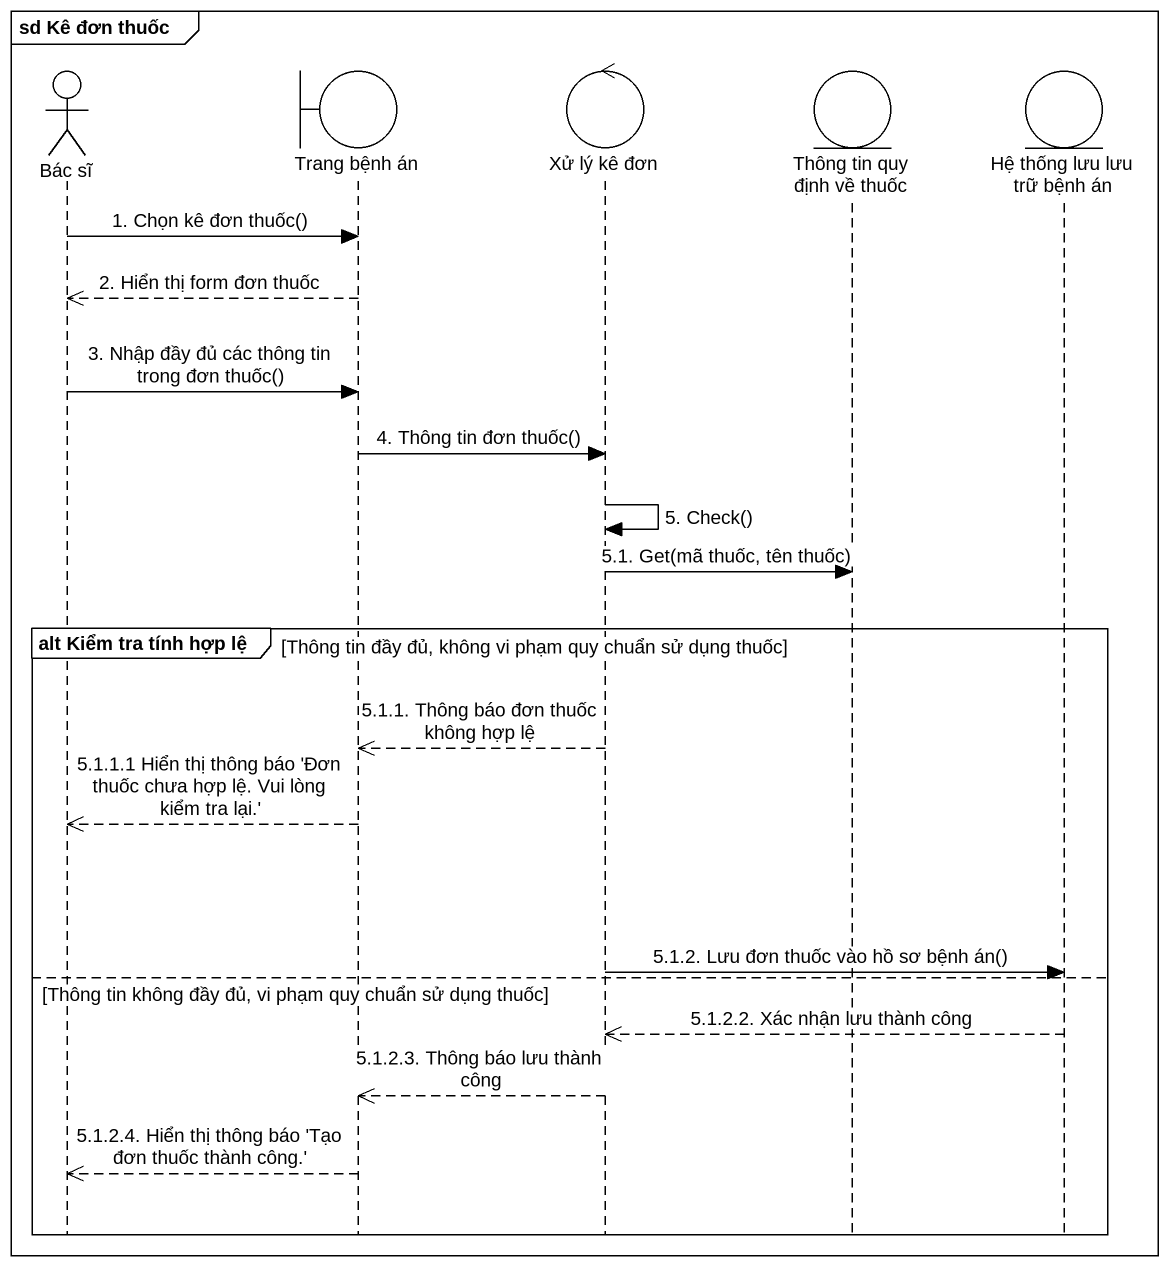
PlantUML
@startuml
mainframe sd Kê đơn thuốc
hide footbox
actor "Bác sĩ" as Bác_sĩ
boundary "Trang bệnh án" as Trang_bệnh_án
control "Xử lý kê đơn" as Xử_lý_kê_đơn
entity "Thông tin quy định về thuốc" as Thông_tin_quy_định_về_thuốc
entity "Hệ thống lưu lưu trữ bệnh án" as Hệ_thống_lưu_lưu_trữ_bệnh_án

Bác_sĩ -> Trang_bệnh_án : 1. Chọn kê đơn thuốc()
Trang_bệnh_án -->> Bác_sĩ : 2. Hiển thị form đơn thuốc
Bác_sĩ -> Trang_bệnh_án : 3. Nhập đầy đủ các thông tin trong đơn thuốc()
Trang_bệnh_án -> Xử_lý_kê_đơn : 4. Thông tin đơn thuốc()
Xử_lý_kê_đơn -> Xử_lý_kê_đơn : 5. Check()
Xử_lý_kê_đơn -> Thông_tin_quy_định_về_thuốc : 5.1. Get(mã thuốc, tên thuốc)
group alt Kiểm tra tính hợp lệ [Thông tin đầy đủ, không vi phạm quy chuẩn sử dụng thuốc]
  Xử_lý_kê_đơn -->> Trang_bệnh_án : 5.1.1. Thông báo đơn thuốc không hợp lệ
  Trang_bệnh_án -->> Bác_sĩ : 5.1.1.1 Hiển thị thông báo 'Đơn thuốc chưa hợp lệ. Vui lòng kiểm tra lại.'
  Xử_lý_kê_đơn -> Hệ_thống_lưu_lưu_trữ_bệnh_án : 5.1.2. Lưu đơn thuốc vào hồ sơ bệnh án()
else Thông tin không đầy đủ, vi phạm quy chuẩn sử dụng thuốc
  Hệ_thống_lưu_lưu_trữ_bệnh_án -->> Xử_lý_kê_đơn : 5.1.2.2. Xác nhận lưu thành công
  Xử_lý_kê_đơn -->> Trang_bệnh_án : 5.1.2.3. Thông báo lưu thành công
  Trang_bệnh_án -->> Bác_sĩ : 5.1.2.4. Hiển thị thông báo 'Tạo đơn thuốc thành công.'
end
@enduml
